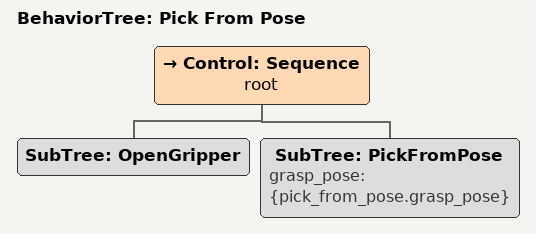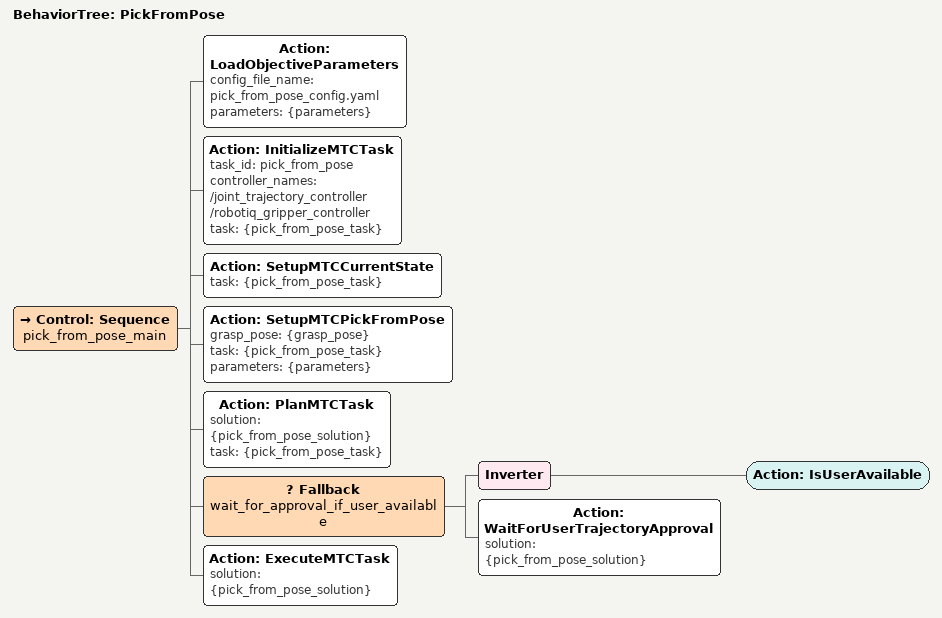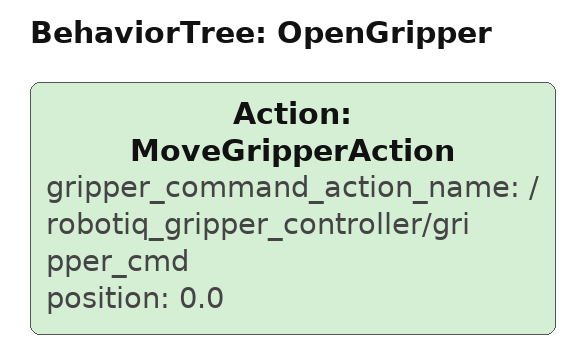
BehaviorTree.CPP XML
<?xml version="1.0"?>
<root BTCPP_format="4" main_tree_to_execute="Pick From Pose">
    <BehaviorTree ID="Pick From Pose" _description="Pick up and lift an object at a specified pose.">
        <Control ID="Sequence" name="root">
            <SubTree ID="OpenGripper"/>
            <SubTree ID="PickFromPose" grasp_pose="{pick_from_pose.grasp_pose}"/>
        </Control>
    </BehaviorTree>
    <BehaviorTree ID="PickFromPose">
        <Control ID="Sequence" name="pick_from_pose_main">
            <Action ID="LoadObjectiveParameters" config_file_name="pick_from_pose_config.yaml" parameters="{parameters}"/>
            <Action ID="InitializeMTCTask" task_id="pick_from_pose" controller_names="/joint_trajectory_controller /robotiq_gripper_controller" task="{pick_from_pose_task}"/>
            <Action ID="SetupMTCCurrentState" task="{pick_from_pose_task}"/>
            <Action ID="SetupMTCPickFromPose" grasp_pose="{grasp_pose}" task="{pick_from_pose_task}" parameters="{parameters}"/>
            <Action ID="PlanMTCTask" solution="{pick_from_pose_solution}" task="{pick_from_pose_task}"/>
            <Fallback name="wait_for_approval_if_user_available">
                <Inverter>
                    <Action ID="IsUserAvailable"/>
                </Inverter>
                <Action ID="WaitForUserTrajectoryApproval" solution="{pick_from_pose_solution}"/>
            </Fallback>
            <Action ID="ExecuteMTCTask" solution="{pick_from_pose_solution}"/>
        </Control>
    </BehaviorTree>
    <BehaviorTree ID="OpenGripper">
        <Action ID="MoveGripperAction" gripper_command_action_name="/robotiq_gripper_controller/gripper_cmd" position="0.0"/>
    </BehaviorTree>
</root>
